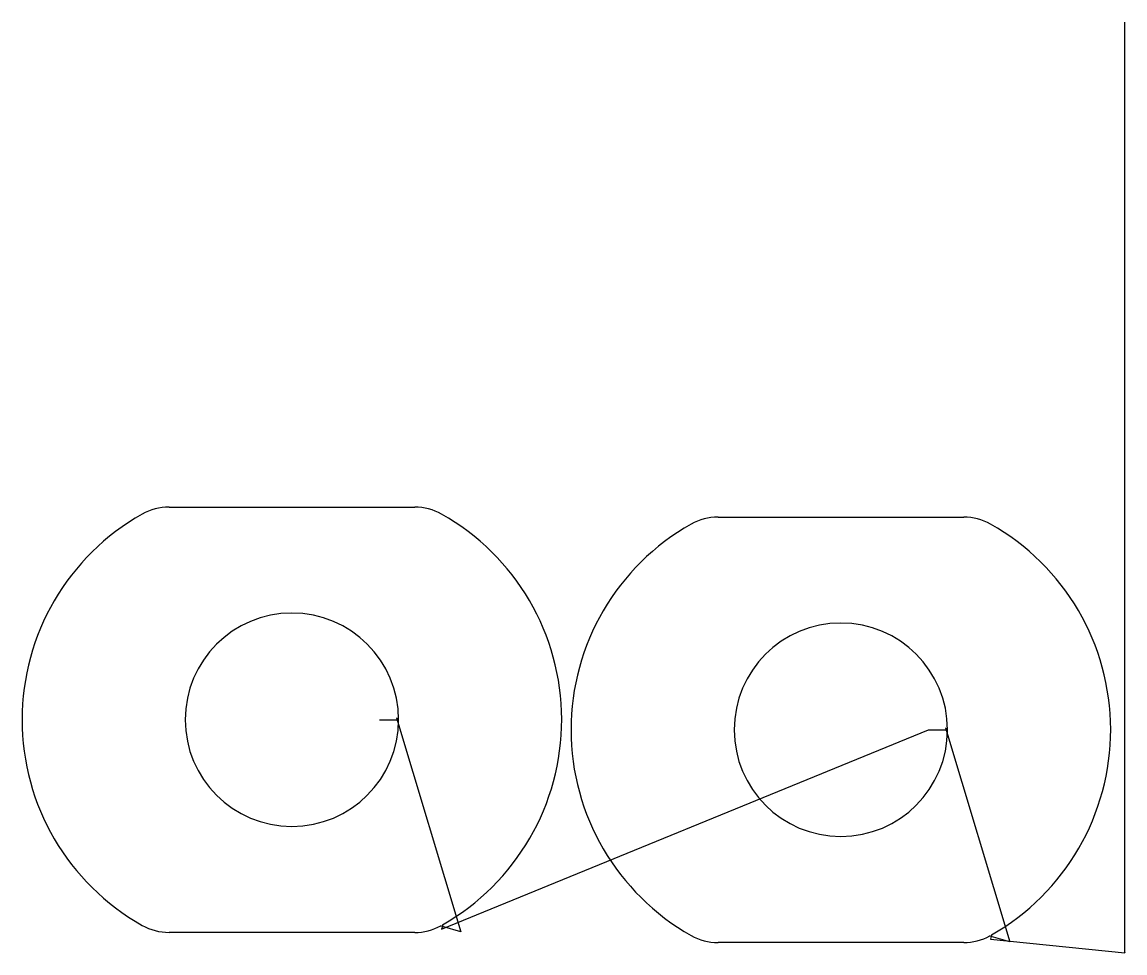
# Model space of a CAD drawing. Header units: metres. Extents: x 453 to 2479, y 0 to 1710.
import ezdxf

# ---------------------------------------------------------------- set-up
doc = ezdxf.new("R2010")
doc.units = ezdxf.units.M

msp = doc.modelspace()

# ---------------------------------------------------------------- linework, layer by layer
at = {"layer": 'TOOL_0'}
for p, q in [((2479.176, 1708.998), (2479.176, 1709.998)), ((2479.176, 0.998), (2479.176, 1708.998)), ((722.88, 819.145), (1174.227, 819.145)), ((1731.536, 800.721), (2182.883, 800.721)), ((1109.554, 428.395), (1144.554, 428.395)), ((1144.554, 428.395), (1141.018, 431.931)), ((1141.018, 431.931), (1258.731, 39.005)), ((1223.673, 43.575), (2118.21, 409.971)), ((2118.21, 409.971), (2153.21, 409.971)), ((2153.21, 409.971), (2149.674, 413.507)), ((2149.674, 413.507), (2267.387, 20.58)), ((1225.014, 48.393), (1222.434, 49.927)), ((1225.014, 48.392), (1223.673, 43.575)), ((1225.049, 51.392), (1225.014, 48.392)), ((1258.731, 39.005), (1225.014, 48.393)), ((1174.226, 37.645), (722.88, 37.645)), ((2233.67, 29.969), (2231.09, 31.503)), ((2233.67, 29.968), (2232.329, 25.151)), ((2232.329, 25.151), (2479.176, -0.002)), ((2233.705, 32.968), (2233.67, 29.968)), ((2267.387, 20.58), (2233.67, 29.969)), ((2182.882, 19.221), (1731.536, 19.221)), ((2479.176, -0.002), (2479.176, 0.998)), ((2479.176, 0.998), (2479.176, -0.002)), ((2479.176, -0.002), (2479.176, 0.998)), ((2479.176, -0.002), (2479.176, -0.002))]:
    msp.add_line(p, q, dxfattribs=at)
for centre, radius, start, end in [((722.88, 718.395), 100.75, 90, 119.438887), ((1174.227, 718.395), 100.75, 60.559843, 90), ((886.553, 428.395), 433.75, 119.43969, 240.5599), ((1010.554, 428.395), 433.75, 299.637614, 60.560015), ((1731.536, 699.971), 100.75, 90, 119.438887), ((2182.883, 699.971), 100.75, 60.559843, 90), ((1895.209, 409.971), 433.75, 119.43969, 240.5599), ((2019.21, 409.971), 433.75, 299.637614, 60.560015), ((948.554, 428.395), 196, 0, 180), ((1957.21, 409.971), 196, 0, 180), ((948.554, 428.395), 196, 180, 0), ((1957.21, 409.971), 196, 180, 0), ((722.88, 138.395), 100.75, 240.559348, 270), ((1174.227, 138.395), 100.75, 269.999431, 298.586359), ((1731.536, 119.971), 100.75, 240.559348, 270), ((2182.883, 119.971), 100.75, 269.999431, 298.586359)]:
    msp.add_arc(centre, radius, start, end, dxfattribs=at)

doc.saveas('drawing.dxf')
